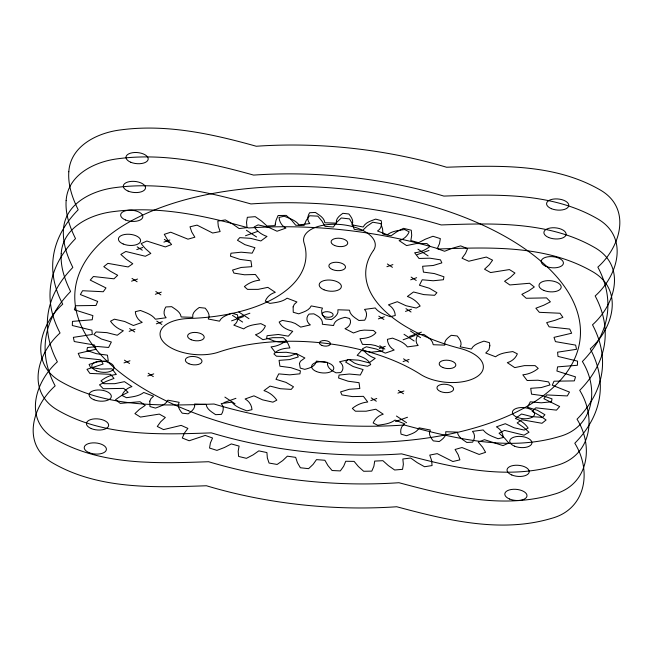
<?xml version="1.0" encoding="UTF-8"?>
<svg xmlns="http://www.w3.org/2000/svg" width="653" height="653" viewBox="0 0 653 653"><rect width="100%" height="100%" fill="white"/><g stroke="black" fill="none" stroke-linecap="round" stroke-linejoin="round"><path stroke-width="0.98" d="M136.755 249.601L142.738 247.471M163.895 242.116L169.878 239.986M245.504 235.749L257.47 231.48M131.579 281.174L137.563 279.035M155.349 294.274L161.332 292.136M129.172 331.34L135.155 329.202M156.312 323.855L162.295 321.717M237.921 317.489L249.887 313.22M231.562 320.852L243.528 316.583M417.055 254.686L429.021 250.417M386.911 266.726L392.894 264.596M123.997 362.905L129.98 360.774M410.68 279.827L416.663 277.696M147.766 376.014L153.749 373.875M378.365 318.884L384.348 316.746M405.505 311.399L411.488 309.261M223.979 402.583L235.945 398.314M409.472 336.417L421.438 332.148M403.113 339.78L415.079 335.511M379.328 348.465L385.311 346.327M403.097 361.566L409.08 359.436M370.782 400.624L376.765 398.485M397.922 393.139L403.913 391M395.53 421.52L407.496 417.251M417.953 249.193L428.123 255.903M411.129 277.084L416.214 280.439M387.36 263.983L392.445 267.338M405.962 308.657L411.039 312.012M410.378 330.932L420.54 337.642M378.813 316.142L383.899 319.497M246.401 230.264L256.572 236.974M404.011 334.287L414.182 341.005M403.546 358.824L408.631 362.178M379.777 345.723L384.862 349.077M398.379 390.388L403.456 393.751M164.344 239.373L169.429 242.728M371.231 397.873L376.316 401.236M238.818 311.995L248.989 318.713M396.428 416.026L406.599 422.736M137.203 246.858L142.289 250.213M232.46 315.358L242.622 322.068M155.798 291.532L160.883 294.887M132.028 278.423L137.114 281.778M156.761 321.105L161.846 324.468M129.621 328.59L134.706 331.953M224.877 397.097L235.047 403.807M148.215 373.263L153.3 376.618M124.445 360.162L129.531 363.517M299.441 363.468L300.249 368.104L304.747 369.361C309.375 368.137 315.293 366.7 316.33 361.125L327.512 362.399C326.671 367.884 331.993 370.684 336.009 372.814L340.752 372.577C344.302 369.386 343.356 364.325 339.527 361.77L349.151 359.542L354.636 363.166L358.595 364.611L367.541 366.26L370.716 364.627C368.333 359.158 362.472 356.889 357.158 355.363L361.55 350.49L371.508 352.187L382.797 350.947L383.189 348.539L375.442 345.535L371.002 344.629L362.48 344.368L359.966 338.703C365.721 338.401 371.998 337.372 375.957 332.72L373.418 330.459L364.26 330.108L359.974 330.638L353.461 332.965L344.996 328.679C349.175 327.145 352.114 322.778 349.633 318.55L345.135 317.293C340.507 318.517 334.597 319.962 333.552 325.529L322.362 324.255C323.202 318.77 317.872 315.97 313.856 313.84L309.114 314.077C305.571 317.268 306.51 322.329 310.346 324.892L300.715 327.12L295.238 323.496L291.279 322.051L282.333 320.403L279.158 322.035C281.541 327.504 287.402 329.773 292.724 331.291L288.324 336.173L278.366 334.467L267.077 335.715L266.685 338.123L274.431 341.127L278.872 342.025L287.402 342.294L289.916 347.959C284.161 348.253 277.884 349.282 273.925 353.934L276.456 356.203L285.614 356.546L289.899 356.016L296.413 353.689L304.878 357.975L300.429 361.28L299.441 363.468M61.227 253.495C60.305 266.783 64.769 279.762 70.614 291.507A278.505 138.828 5.3 0 0 55.146 385.89C31.956 406.615 21.01 445.379 53.44 463.418C99.411 489.709 155.243 487.53 206.454 485.759A278.505 138.828 5.3 0 0 396.722 506.752C446.489 520.066 500.606 533.525 551.491 518.376C586.165 509.128 591.953 470.878 574.803 443.232A278.505 138.828 5.3 0 0 590.271 348.849C613.461 328.124 624.415 289.361 591.985 271.322C546.006 245.022 490.174 247.209 438.963 248.981A278.505 138.828 5.3 0 0 248.695 227.979C204.846 215.686 158.777 205.515 113.059 211.645C90.196 214.404 62.835 227.456 61.227 253.495M63.455 229.456C62.533 242.745 66.998 255.723 72.842 267.461A278.505 138.828 5.3 0 0 57.374 361.844C34.193 382.576 23.239 421.332 55.668 439.379C101.639 465.671 157.471 463.491 208.682 461.72A278.505 138.828 5.3 0 0 398.95 482.714C448.717 496.019 502.834 509.487 553.72 494.337C588.402 485.089 594.181 446.84 577.032 419.193A278.505 138.828 5.3 0 0 592.5 324.81C615.689 304.086 626.643 265.322 594.214 247.283C548.234 220.983 492.403 223.171 441.191 224.942A278.505 138.828 5.3 0 0 250.932 203.94C207.074 191.647 161.005 181.477 115.287 187.599C92.424 190.366 65.063 203.41 63.455 229.456M66.133 200.61C65.21 213.898 69.675 226.869 75.519 238.614A278.505 138.828 5.3 0 0 60.052 332.997C36.862 353.722 25.916 392.486 58.346 410.533C104.317 436.824 160.148 434.637 211.36 432.874A278.505 138.828 5.3 0 0 401.628 453.868C451.394 467.173 505.512 480.641 556.397 465.491C591.079 456.235 596.858 417.993 579.709 390.347A278.505 138.828 5.3 0 0 595.177 295.964C618.367 275.24 629.321 236.476 596.891 218.429C550.912 192.137 495.08 194.316 443.869 196.088A278.505 138.828 5.3 0 0 253.601 175.094C209.752 162.793 163.683 152.622 117.964 158.752C95.101 161.511 67.741 174.563 66.133 200.61M68.81 171.755C67.879 185.052 72.352 198.022 78.197 209.768A278.505 138.828 5.3 0 0 62.729 304.151C39.539 324.876 28.585 363.639 61.015 381.679C106.994 407.978 162.826 405.791 214.037 404.019A278.505 138.828 5.3 0 0 404.305 425.021C454.072 438.326 508.189 451.786 559.074 436.645C593.748 427.389 599.536 389.147 582.386 361.493A278.505 138.828 5.3 0 0 597.854 267.11C621.044 246.385 631.99 207.621 599.56 189.582C553.589 163.291 497.757 165.47 446.546 167.241A278.505 138.828 5.3 0 0 256.278 146.248C212.429 133.947 166.36 123.776 120.642 129.906C97.779 132.665 70.418 145.717 68.81 171.755M275.24 224.142L275.207 225.603L267.02 226.011L261.584 221.098L255.233 216.657L247.34 217.31L246.524 222.355L247.03 227.636L239.137 228.574L232.648 224.003L225.35 219.922L217.824 221.089L218.29 226.232L220.126 231.562L212.682 233.023L197.043 225.13L189.99 226.795L191.729 231.954L194.855 237.219L187.966 239.169L170.735 232.207L164.287 234.337L167.274 239.439L171.584 244.524L165.34 246.924L146.876 241.039L141.121 243.602L145.301 248.556L150.827 253.437L145.358 256.27L125.825 251.478L120.846 254.433L126.16 259.168L132.779 263.747L128.143 266.955L107.9 263.363L103.794 266.669L110.161 271.109L117.687 275.288L113.957 278.815L93.412 276.513L90.236 280.113L105.99 287.94L103.256 291.744L82.572 290.724L80.368 294.56L97.689 301.441L95.967 305.465L75.552 305.751L74.369 309.767L92.889 315.603L92.204 319.766L72.467 321.382L72.312 325.512L91.902 330.214L92.285 334.467L73.365 337.356L74.246 341.535L94.514 345.029L95.95 349.29L78.221 353.42L80.131 357.583L100.693 359.819L103.141 364.031L86.98 369.329L89.877 373.402L110.537 374.34L113.997 378.43L106.137 381.409L99.485 384.829L103.329 388.755L123.703 388.372L128.094 392.282L121.172 395.8L115.548 399.669L120.274 403.391L139.987 401.717L145.235 405.382L139.432 409.349L134.918 413.627L140.452 417.079L159.291 414.1L165.331 417.463L160.614 421.871L157.275 426.466L163.536 429.601L181.159 425.389L187.884 428.392L184.383 433.143L182.285 438.008L189.166 440.767L205.254 435.412L212.56 438.024L210.38 443.003L209.54 448.048L216.935 450.39L224.493 447.485L231.309 443.926L239.088 446.089L238.174 451.296L238.614 456.439L246.418 458.333L253.046 454.904L258.8 450.88L266.922 452.562L267.338 457.884L269.052 463.042L277.125 464.454L282.741 460.577L287.336 456.178L295.67 457.361L297.409 462.659L300.372 467.76L308.591 468.666L313.097 464.389L316.485 459.622L324.9 460.275L327.92 465.556L332.075 470.519L340.319 470.911L343.641 466.299L345.739 461.263L354.114 461.393L358.375 466.528L363.672 471.27L371.802 471.131L373.883 466.266L374.7 461.091L382.895 460.683L388.306 465.556L394.657 469.997L402.55 469.344L403.366 464.299L402.836 458.986L410.713 458.039L417.243 462.659L424.54 466.732L432.066 465.565L431.6 460.422L429.756 455.092L437.208 453.631L452.856 461.524L459.9 459.859L458.161 454.7L455.076 449.46L461.973 447.525L479.147 454.447L485.595 452.317L482.616 447.215L478.257 442.097L484.485 439.689L503.006 445.615L508.769 443.052L504.589 438.098L499.047 433.217L504.524 430.384L524.065 435.176L529.036 432.221L523.722 427.486L517.168 422.932L521.812 419.732L541.982 423.283L546.088 419.985L539.721 415.545L532.138 411.349L535.844 407.815L556.47 410.133L559.654 406.533L543.892 398.714L546.626 394.91L567.31 395.93L569.506 392.094L552.267 385.221L553.997 381.205L574.33 380.895L575.513 376.879L556.919 371.035L557.58 366.872L577.407 365.272L577.562 361.142L557.98 356.432L557.589 352.187L576.517 349.298L575.636 345.119L555.434 341.625L554.013 337.356L571.653 333.226L569.743 329.071L549.116 326.835L546.651 322.631L555.336 320.223L562.894 317.325L559.996 313.244L539.337 312.314L535.876 308.224L543.737 305.237L550.389 301.825L546.545 297.89L526.228 298.266L521.853 294.348L528.693 290.854L534.317 286.977L529.591 283.263L509.83 284.953L504.573 281.288L510.442 277.296L514.956 273.027L509.422 269.575L490.583 272.554L484.534 269.191L489.26 264.783L492.591 260.18L486.33 257.053L468.756 261.241L462.03 258.221L465.483 253.503L467.581 248.646L460.7 245.887L452.349 248.238L444.579 251.266L437.265 248.662L439.493 243.642L440.351 238.614L432.947 236.264L425.397 239.178L418.606 242.704L410.835 240.533L411.716 235.366L411.276 230.223L403.472 228.33L396.844 231.75L391.082 235.774L382.96 234.092L382.552 228.779L380.838 223.62L372.757 222.2L367.149 226.085L362.546 230.517L354.212 229.342L352.481 223.995L349.518 218.894L341.29 217.988L336.793 222.265L333.414 226.999L324.99 226.338L321.97 221.098L317.807 216.143L309.571 215.751L306.249 220.355L304.143 225.391L295.776 225.269L291.507 220.126L286.218 215.392L278.088 215.523L276.007 220.388L275.24 224.142M149.815 401.13L149.961 406.558L155.496 408.092C159.977 406.321 165.666 404.966 167.903 400.167L179.151 402.33C176.759 406.15 179.836 410.296 182.236 413.186L188.203 413.839C191.305 411.553 195.663 408.484 194.594 403.995L206.144 404.37C206.781 409.439 211.899 412.035 215.629 414.671L221.449 414.377C223.563 411.129 224.232 406.525 221.196 403.587L231.913 402.134C235.496 406.95 241.553 408.745 246.867 410.876L251.976 409.66C251.756 405.146 249.054 401.113 245.104 398.983L253.944 395.84L262.596 399.848L272.905 402.166L276.799 400.158C273.713 395.653 269.175 392.29 263.975 390.625L270.073 386.111L280.398 388.715L291.197 389.392L293.491 386.78L285.973 382.372L275.974 379.336L278.733 373.883L289.72 374.846L299.939 373.818L300.413 370.855L290.871 367.655L279.917 366.219L279.068 360.366L289.638 359.583L298.282 356.946L296.886 353.926L286.259 352.261L275.419 352.563L271.044 346.874C276.684 346.368 282.047 344.066 286.389 340.442L283.271 337.666L272.587 337.683L262.93 339.691L255.454 334.736C259.935 333.503 263.739 330.287 265.428 325.92L260.882 323.651C254.988 324.549 248.54 325.055 243.659 328.883L233.815 325.137C237.472 323.096 238.516 318.615 237.447 314.795L231.913 313.252C227.432 315.032 221.742 316.379 219.498 321.178L208.25 319.007C210.641 315.195 207.572 311.048 205.181 308.159L199.214 307.506C196.104 309.783 191.745 312.844 192.806 317.342L181.159 316.958C180.514 311.889 175.396 309.302 171.666 306.665L165.846 306.959C163.732 310.208 163.07 314.811 166.115 317.75L155.398 319.203C151.806 314.395 145.75 312.599 140.428 310.469L135.326 311.685C135.546 316.199 138.265 320.231 142.215 322.362L133.375 325.504L124.715 321.505L114.406 319.186L110.512 321.203C113.606 325.7 118.144 329.063 123.344 330.728L117.254 335.242L106.929 332.638L96.138 331.961L93.844 334.581L101.362 338.989L111.361 342.025L108.61 347.478L97.623 346.514L87.412 347.551L86.939 350.514L96.481 353.706L107.435 355.142L108.292 360.995L97.721 361.778L89.086 364.415L90.481 367.435L101.109 369.1L111.949 368.798L116.332 374.479C110.692 374.985 105.329 377.295 100.995 380.919L104.113 383.695L114.797 383.678L124.454 381.662L131.939 386.617C127.449 387.849 123.654 391.065 121.972 395.44L126.519 397.71C132.412 396.804 138.86 396.298 143.733 392.469L153.586 396.216L150.99 398.575L149.815 401.13M293.124 306.861L293.246 312.281L298.764 313.824C303.261 312.052 308.959 310.706 311.22 305.914L322.46 308.094C320.052 311.897 323.104 316.052 325.496 318.95L331.463 319.603C334.573 317.325 338.948 314.281 337.903 309.775L349.453 310.167C350.065 315.236 355.175 317.831 358.889 320.476L364.717 320.19C366.839 316.95 367.541 312.354 364.513 309.408L375.246 307.963C378.805 312.779 384.854 314.583 390.159 316.721L395.277 315.513C395.081 311.008 392.388 306.967 388.453 304.829L397.31 301.702L405.946 305.71L416.255 308.045L420.157 306.037C417.087 301.531 412.557 298.16 407.374 296.495L413.496 291.989L423.813 294.609L434.604 295.303L436.914 292.691L429.421 288.275L419.43 285.222L422.213 279.778L433.2 280.757L443.428 279.737L443.918 276.774L434.392 273.566L423.438 272.121L422.613 266.269L433.192 265.502L441.852 262.873L440.473 259.853L429.845 258.172L419.006 258.457L414.655 252.768C420.312 252.27 425.674 249.968 430.041 246.361L426.931 243.577L416.239 243.585L406.574 245.585L399.114 240.614C403.611 239.39 407.431 236.182 409.137 231.815L404.599 229.538C398.697 230.436 392.241 230.933 387.351 234.745L377.516 230.991C381.181 228.958 382.258 224.485 381.197 220.657L375.679 219.114C371.182 220.885 365.484 222.224 363.215 227.015L351.877 224.82C354.285 221.016 351.224 216.861 348.833 213.972L342.866 213.311C339.756 215.596 335.389 218.641 336.442 223.138L324.884 222.755C324.272 217.686 319.162 215.09 315.44 212.445L309.62 212.739C307.498 215.972 306.796 220.575 309.832 223.522L299.098 224.967C295.531 220.151 289.483 218.347 284.177 216.216L279.06 217.425C279.264 221.93 281.957 225.971 285.9 228.109L277.043 231.235L268.399 227.228L258.098 224.893L254.197 226.901C257.266 231.407 261.796 234.778 266.987 236.443L260.874 240.957L250.548 238.337L239.757 237.643L237.455 240.255L244.948 244.671L254.948 247.716L252.164 253.168L241.177 252.197L230.958 253.217L230.468 256.172L240.002 259.38L250.948 260.825L251.78 266.685L241.202 267.452L232.55 270.081L233.929 273.101L244.557 274.782L255.396 274.489L259.755 280.178C254.107 280.676 248.736 282.978 244.377 286.594L247.495 289.377L258.18 289.361L267.844 287.361L275.305 292.324C270.815 293.556 266.995 296.764 265.298 301.131L269.836 303.408C275.737 302.51 282.194 302.012 287.083 298.192L296.911 301.947L294.307 304.298L293.124 306.861M489.832 345.747L488.95 349.722L485.734 353.004L495.554 356.767C500.459 352.955 506.916 352.465 512.825 351.575L517.356 353.853C515.633 358.219 511.805 361.419 507.308 362.644L514.744 367.615L524.424 365.623L535.117 365.631L538.219 368.414C533.844 372.022 528.465 374.316 522.808 374.814L527.142 380.503L537.982 380.226L548.61 381.915L549.981 384.935L541.304 387.556L530.726 388.306L531.526 394.159L542.48 395.62L551.997 398.836L551.499 401.791L541.264 402.803L530.277 401.815L527.477 407.26L537.46 410.321L544.937 414.745L542.619 417.349L531.828 416.647L521.518 414.018L515.38 418.516C520.563 420.189 525.077 423.56 528.13 428.074L524.22 430.074L513.927 427.731L505.3 423.715L496.427 426.833C500.361 428.972 503.039 433.021 503.218 437.526L498.1 438.726C492.795 436.588 486.754 434.776 483.204 429.96L472.47 431.388C475.49 434.343 474.764 438.947 472.633 442.171L466.805 442.448C463.099 439.812 457.998 437.208 457.402 432.139L445.754 431.731C446.766 436.245 442.375 439.273 439.257 441.55L433.29 440.881C430.907 437.983 427.886 433.812 430.319 430.025L419.079 427.837C416.794 432.621 411.088 433.959 406.582 435.722L401.064 434.172C400.02 430.335 401.122 425.862 404.795 423.846L394.975 420.075C390.07 423.887 383.605 424.377 377.695 425.266L373.165 422.989C374.895 418.622 378.732 415.422 383.229 414.198L375.793 409.227L366.113 411.21L355.42 411.21L352.326 408.427C356.701 404.819 362.08 402.526 367.737 402.028L363.411 396.338L352.563 396.616L341.943 394.918L340.58 391.906L349.257 389.286L359.836 388.535L359.036 382.682L348.09 381.213L338.572 377.997L339.078 375.042L349.314 374.03L360.301 375.026L363.109 369.582L353.126 366.521L345.649 362.097L347.976 359.493L358.766 360.195L369.076 362.823L375.214 358.326C370.039 356.66 365.525 353.281 362.472 348.775L366.39 346.776L376.683 349.118L385.303 353.134L394.183 350.024C390.249 347.878 387.58 343.837 387.4 339.331L392.518 338.132C397.824 340.27 403.856 342.074 407.407 346.898L418.149 345.47C415.12 342.515 415.855 337.919 417.993 334.687L423.821 334.409C427.527 337.054 432.629 339.658 433.217 344.727L444.766 345.127C443.746 340.621 448.138 337.585 451.256 335.307L457.222 335.977C459.606 338.874 462.626 343.045 460.202 346.833L471.442 349.02C473.727 344.229 479.424 342.89 483.93 341.127L489.448 342.678L489.832 345.747M324.459 316.55A5.567 2.775 5.3 0 0 333.152 315.089A5.567 2.775 5.3 0 0 325.235 311.799A5.567 2.775 5.3 0 0 324.459 316.55M334.687 245.528A8.358 4.163 5.3 0 0 347.723 243.34A8.358 4.163 5.3 0 0 335.862 238.394A8.358 4.163 5.3 0 0 334.687 245.528M191.174 339.731A8.358 4.163 5.3 0 0 204.209 337.544A8.358 4.163 5.3 0 0 192.341 332.606A8.358 4.163 5.3 0 0 191.174 339.731M373.394 250.548A146.215 72.883 5.3 0 0 460.145 348.433A35.972 17.933 5.3 0 1 477.017 376.675A35.972 17.933 5.3 0 1 420.581 374.398A146.215 72.883 5.3 0 0 218.657 352.114A35.972 17.933 5.3 0 1 163.503 342.074A35.972 17.933 5.3 0 1 188.864 318.493A146.215 72.883 5.3 0 0 304.045 242.892A35.972 17.933 5.3 0 1 342.327 224.689A35.972 17.933 5.3 0 1 373.394 250.548M442.783 367.5A8.358 4.163 5.3 0 0 455.818 365.305A8.358 4.163 5.3 0 0 443.95 360.366A8.358 4.163 5.3 0 0 442.783 367.5M321.782 345.396A5.567 2.775 5.3 0 0 330.475 343.935A5.567 2.775 5.3 0 0 322.558 340.646A5.567 2.775 5.3 0 0 321.782 345.396M188.333 410.672A253.666 126.453 5.3 0 0 580.019 339.617A253.666 126.453 5.3 0 0 214.494 193.157A253.666 126.453 5.3 0 0 188.333 410.672M548.691 237.512A11.142 5.551 5.3 0 0 566.069 234.59A11.142 5.551 5.3 0 0 550.242 228.003A11.142 5.551 5.3 0 0 548.691 237.512M128.11 191.1A11.142 5.551 5.3 0 0 145.488 188.178A11.142 5.551 5.3 0 0 129.669 181.591A11.142 5.551 5.3 0 0 128.11 191.1M514.499 446.146A11.142 5.551 5.3 0 0 531.877 443.224A11.142 5.551 5.3 0 0 516.058 436.637A11.142 5.551 5.3 0 0 514.499 446.146M93.918 399.734A11.142 5.551 5.3 0 0 111.296 396.812A11.142 5.551 5.3 0 0 95.477 390.225A11.142 5.551 5.3 0 0 93.918 399.734M316.395 371.516A11.142 5.551 5.3 0 0 333.773 368.586A11.142 5.551 5.3 0 0 317.954 362.007A11.142 5.551 5.3 0 0 316.395 371.516M543.778 290.405A11.142 5.551 5.3 0 0 561.164 287.483A11.142 5.551 5.3 0 0 545.337 280.896A11.142 5.551 5.3 0 0 543.778 290.405M123.205 243.993A11.142 5.551 5.3 0 0 140.583 241.071A11.142 5.551 5.3 0 0 124.756 234.484A11.142 5.551 5.3 0 0 123.205 243.993M509.593 499.031A11.142 5.551 5.3 0 0 526.971 496.109A11.142 5.551 5.3 0 0 511.152 489.521A11.142 5.551 5.3 0 0 509.593 499.031M89.012 452.619A11.142 5.551 5.3 0 0 106.39 449.697A11.142 5.551 5.3 0 0 90.571 443.109A11.142 5.551 5.3 0 0 89.012 452.619M546.014 266.367A11.142 5.551 5.3 0 0 563.392 263.445A11.142 5.551 5.3 0 0 547.573 256.858A11.142 5.551 5.3 0 0 546.014 266.367M125.433 219.955A11.142 5.551 5.3 0 0 142.811 217.033A11.142 5.551 5.3 0 0 126.992 210.446A11.142 5.551 5.3 0 0 125.433 219.955M511.821 474.992A11.142 5.551 5.3 0 0 529.199 472.07A11.142 5.551 5.3 0 0 513.38 465.483A11.142 5.551 5.3 0 0 511.821 474.992M91.24 428.58A11.142 5.551 5.3 0 0 108.618 425.658A11.142 5.551 5.3 0 0 92.799 419.071A11.142 5.551 5.3 0 0 91.24 428.58M332.459 269.567A8.358 4.163 5.3 0 0 345.494 267.379A8.358 4.163 5.3 0 0 333.626 262.441A8.358 4.163 5.3 0 0 332.459 269.567M440.546 391.539A8.358 4.163 5.3 0 0 453.582 389.351A8.358 4.163 5.3 0 0 441.722 384.405A8.358 4.163 5.3 0 0 440.546 391.539M188.937 363.778A8.358 4.163 5.3 0 0 201.973 361.582A8.358 4.163 5.3 0 0 190.113 356.644A8.358 4.163 5.3 0 0 188.937 363.778M323.978 289.777A11.142 5.551 5.3 0 0 341.356 286.855A11.142 5.551 5.3 0 0 325.537 280.268A11.142 5.551 5.3 0 0 323.978 289.777M551.361 208.666A11.142 5.551 5.3 0 0 568.747 205.744A11.142 5.551 5.3 0 0 552.92 199.157A11.142 5.551 5.3 0 0 551.361 208.666M130.78 162.254A11.142 5.551 5.3 0 0 148.166 159.332A11.142 5.551 5.3 0 0 132.339 152.745A11.142 5.551 5.3 0 0 130.78 162.254M517.176 417.3A11.142 5.551 5.3 0 0 534.554 414.369A11.142 5.551 5.3 0 0 518.735 407.79A11.142 5.551 5.3 0 0 517.176 417.3M96.595 370.888A11.142 5.551 5.3 0 0 113.973 367.957A11.142 5.551 5.3 0 0 98.154 361.378A11.142 5.551 5.3 0 0 96.595 370.888"/></g></svg>
